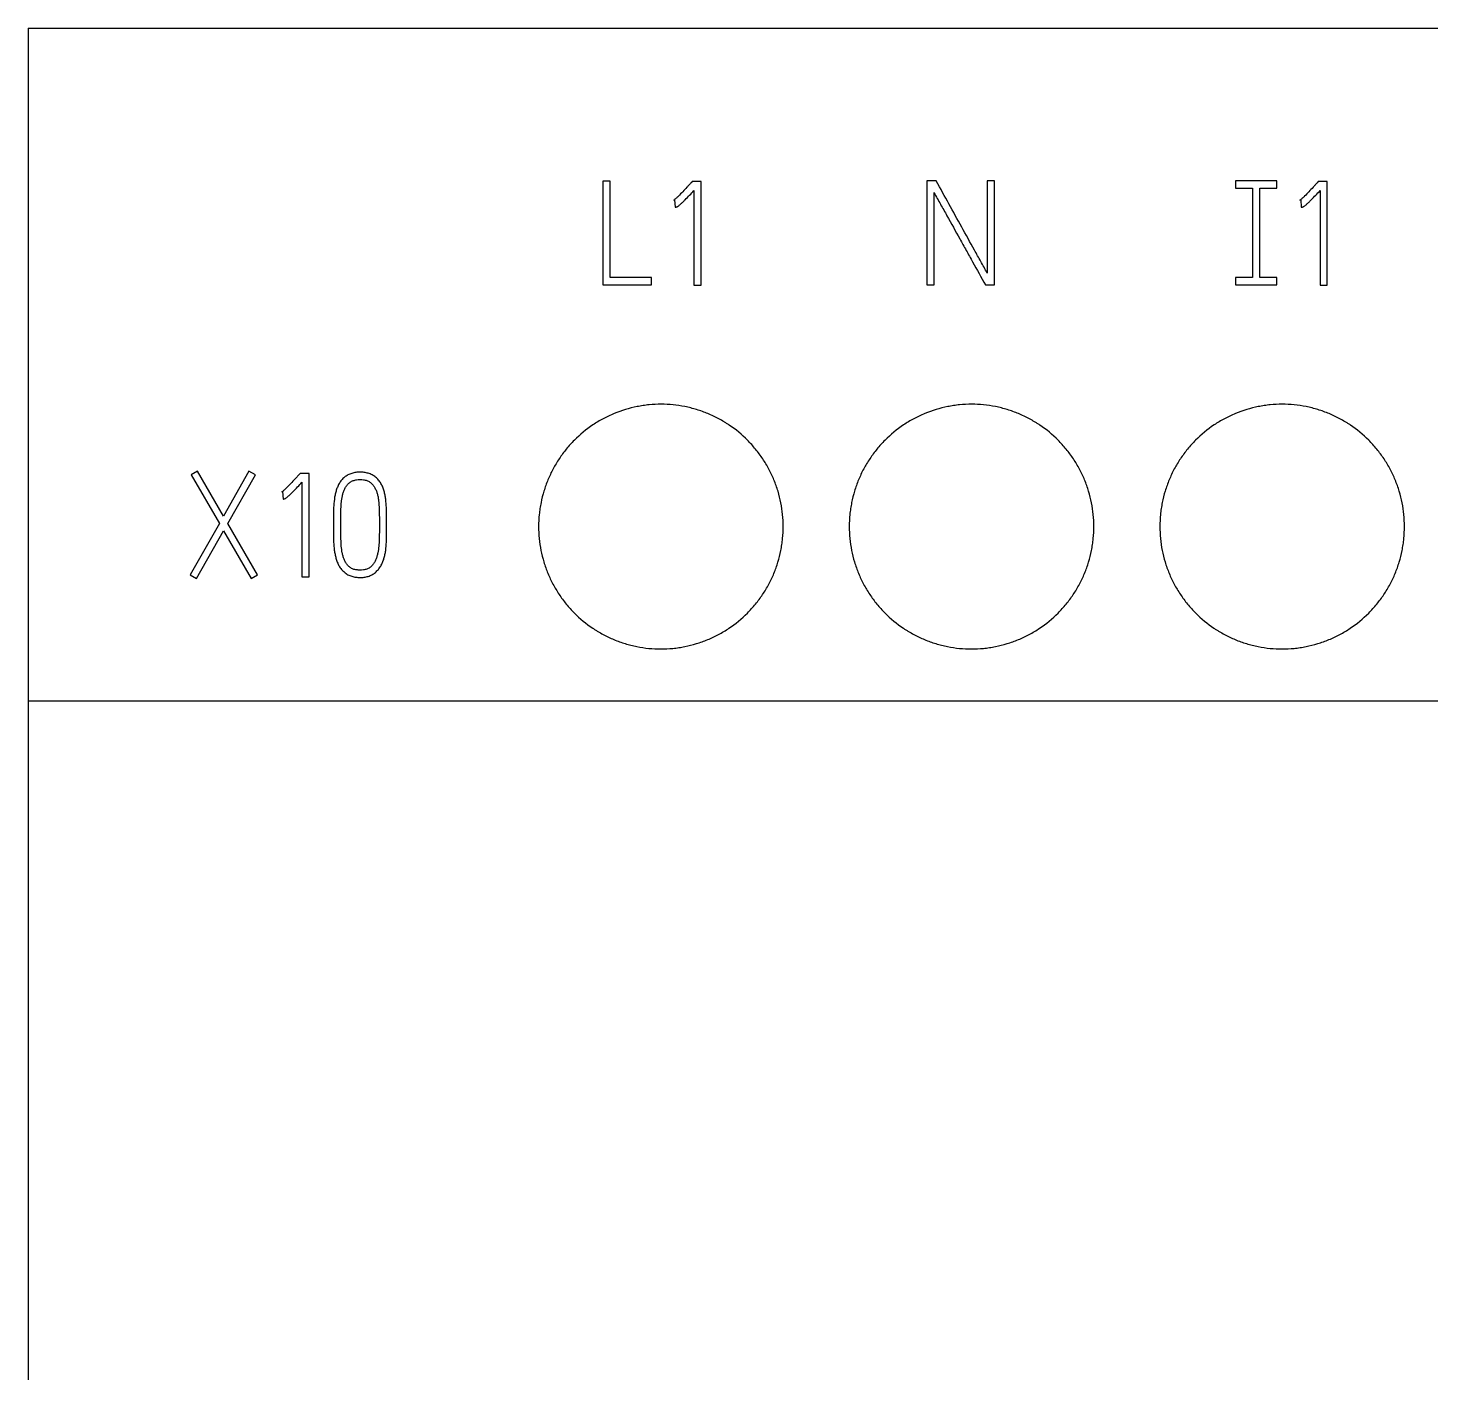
# Model space of a CAD drawing. Extents: x 0 to 420, y 0 to 297.
# Drawn here: x 86.23 to 109.18, y 214.12 to 236.1 of the extents above; entities that cross this region are included whole.
import ezdxf

# ---------------------------------------------------------------- set-up
doc = ezdxf.new("R2010")
doc.units = 0
doc.header["$LTSCALE"] = 23.1
doc.layers.add('10000_FRONT', color=7, linetype='CONTINUOUS')
doc.layers.add('10500_FRONT_LABELING', color=7, linetype='CONTINUOUS')

msp = doc.modelspace()

# ---------------------------------------------------------------- linework, layer by layer
at = {"layer": '10000_FRONT', "color": 7, "linetype": 'CONTINUOUS'}
for p, q in [((86.234, 236.105), (86.234, 146.105)), ((86.234, 236.105), (157.734, 236.105)), ((86.234, 225.105), (157.734, 225.105))]:
    msp.add_line(p, q, dxfattribs=at)
for points, knots in [([(98.584, 227.955), (98.584, 228.02), (98.581, 228.086), (98.568, 228.215), (98.559, 228.279), (98.534, 228.407), (98.518, 228.47), (98.49, 228.564), (98.479, 228.595), (98.457, 228.657), (98.446, 228.688), (98.408, 228.778), (98.352, 228.896), (98.286, 229.008), (98.232, 229.089), (98.213, 229.116), (98.174, 229.169), (98.154, 229.195), (98.091, 229.271), (98.047, 229.32), (97.909, 229.459), (97.809, 229.542), (97.686, 229.624), (97.672, 229.633), (97.644, 229.651), (97.63, 229.659), (97.588, 229.685), (97.559, 229.701), (97.472, 229.748), (97.413, 229.776), (97.293, 229.826), (97.231, 229.848), (97.137, 229.877), (97.106, 229.886), (97.042, 229.902), (97.009, 229.909), (96.912, 229.929), (96.782, 229.948), (96.652, 229.954), (96.521, 229.955), (96.455, 229.951), (96.357, 229.942), (96.324, 229.938), (96.259, 229.928), (96.097, 229.9), (95.94, 229.853), (95.789, 229.79), (95.759, 229.776), (95.714, 229.755), (95.699, 229.748), (95.669, 229.733), (95.596, 229.695), (95.526, 229.653), (95.363, 229.544), (95.262, 229.461), (95.146, 229.344), (95.123, 229.32), (95.079, 229.272), (95.058, 229.247), (94.996, 229.171), (94.957, 229.119), (94.885, 229.011), (94.851, 228.955), (94.805, 228.868), (94.79, 228.839), (94.762, 228.779), (94.749, 228.749), (94.711, 228.658), (94.668, 228.536), (94.636, 228.41), (94.617, 228.314), (94.611, 228.282), (94.601, 228.217), (94.597, 228.184), (94.588, 228.086), (94.584, 228.02), (94.584, 227.955)], [0, 0, 0, 0, 0.03125, 0.03125, 0.0625, 0.0625, 0.09375, 0.09375, 0.109375, 0.109375, 0.125, 0.125, 0.15625, 0.1875, 0.1875, 0.203125, 0.203125, 0.21875, 0.21875, 0.25, 0.25, 0.3125, 0.3125, 0.320312, 0.320312, 0.328125, 0.328125, 0.34375, 0.34375, 0.375, 0.375, 0.40625, 0.40625, 0.421875, 0.421875, 0.4375, 0.4375, 0.46875, 0.5, 0.5, 0.53125, 0.53125, 0.546875, 0.546875, 0.5625, 0.625, 0.625, 0.640625, 0.640625, 0.648438, 0.648438, 0.65625, 0.6875, 0.6875, 0.75, 0.75, 0.765625, 0.765625, 0.78125, 0.78125, 0.8125, 0.8125, 0.84375, 0.84375, 0.859375, 0.859375, 0.875, 0.875, 0.90625, 0.9375, 0.9375, 0.953125, 0.953125, 0.96875, 0.96875, 1, 1, 1, 1]), ([(103.664, 227.955), (103.664, 228.02), (103.661, 228.086), (103.648, 228.215), (103.639, 228.279), (103.614, 228.407), (103.598, 228.47), (103.57, 228.564), (103.559, 228.595), (103.537, 228.657), (103.526, 228.688), (103.488, 228.778), (103.432, 228.896), (103.366, 229.008), (103.312, 229.089), (103.293, 229.116), (103.254, 229.169), (103.234, 229.195), (103.171, 229.271), (103.127, 229.32), (102.989, 229.459), (102.889, 229.542), (102.766, 229.624), (102.752, 229.633), (102.724, 229.651), (102.71, 229.659), (102.668, 229.685), (102.639, 229.701), (102.552, 229.748), (102.493, 229.776), (102.373, 229.826), (102.311, 229.848), (102.217, 229.877), (102.186, 229.886), (102.122, 229.902), (102.089, 229.909), (101.992, 229.929), (101.862, 229.948), (101.732, 229.954), (101.601, 229.955), (101.535, 229.951), (101.437, 229.942), (101.404, 229.938), (101.339, 229.928), (101.177, 229.9), (101.02, 229.853), (100.869, 229.79), (100.839, 229.776), (100.794, 229.755), (100.779, 229.748), (100.749, 229.733), (100.676, 229.695), (100.606, 229.653), (100.443, 229.544), (100.342, 229.461), (100.226, 229.344), (100.203, 229.32), (100.159, 229.272), (100.138, 229.247), (100.076, 229.171), (100.037, 229.119), (99.965, 229.011), (99.931, 228.955), (99.885, 228.868), (99.87, 228.839), (99.842, 228.779), (99.829, 228.749), (99.791, 228.658), (99.748, 228.536), (99.716, 228.41), (99.697, 228.314), (99.691, 228.282), (99.681, 228.217), (99.677, 228.184), (99.668, 228.086), (99.664, 228.02), (99.664, 227.955)], [0, 0, 0, 0, 0.03125, 0.03125, 0.0625, 0.0625, 0.09375, 0.09375, 0.109375, 0.109375, 0.125, 0.125, 0.15625, 0.1875, 0.1875, 0.203125, 0.203125, 0.21875, 0.21875, 0.25, 0.25, 0.3125, 0.3125, 0.320312, 0.320312, 0.328125, 0.328125, 0.34375, 0.34375, 0.375, 0.375, 0.40625, 0.40625, 0.421875, 0.421875, 0.4375, 0.4375, 0.46875, 0.5, 0.5, 0.53125, 0.53125, 0.546875, 0.546875, 0.5625, 0.625, 0.625, 0.640625, 0.640625, 0.648438, 0.648438, 0.65625, 0.6875, 0.6875, 0.75, 0.75, 0.765625, 0.765625, 0.78125, 0.78125, 0.8125, 0.8125, 0.84375, 0.84375, 0.859375, 0.859375, 0.875, 0.875, 0.90625, 0.9375, 0.9375, 0.953125, 0.953125, 0.96875, 0.96875, 1, 1, 1, 1]), ([(108.744, 227.955), (108.744, 228.02), (108.741, 228.086), (108.728, 228.215), (108.719, 228.279), (108.694, 228.407), (108.678, 228.47), (108.65, 228.564), (108.639, 228.595), (108.617, 228.657), (108.606, 228.688), (108.568, 228.778), (108.512, 228.896), (108.446, 229.008), (108.392, 229.089), (108.373, 229.116), (108.334, 229.169), (108.314, 229.195), (108.251, 229.271), (108.207, 229.32), (108.069, 229.459), (107.969, 229.542), (107.846, 229.624), (107.832, 229.633), (107.804, 229.651), (107.79, 229.659), (107.748, 229.685), (107.719, 229.701), (107.632, 229.748), (107.573, 229.776), (107.453, 229.826), (107.391, 229.848), (107.297, 229.877), (107.266, 229.886), (107.202, 229.902), (107.169, 229.909), (107.072, 229.929), (106.942, 229.948), (106.812, 229.954), (106.681, 229.955), (106.615, 229.951), (106.517, 229.942), (106.484, 229.938), (106.419, 229.928), (106.257, 229.9), (106.1, 229.853), (105.949, 229.79), (105.919, 229.776), (105.874, 229.755), (105.859, 229.748), (105.829, 229.733), (105.756, 229.695), (105.686, 229.653), (105.523, 229.544), (105.422, 229.461), (105.306, 229.344), (105.283, 229.32), (105.239, 229.272), (105.218, 229.247), (105.156, 229.171), (105.117, 229.119), (105.045, 229.011), (105.011, 228.955), (104.965, 228.868), (104.95, 228.839), (104.922, 228.779), (104.909, 228.749), (104.871, 228.658), (104.828, 228.536), (104.796, 228.41), (104.777, 228.314), (104.771, 228.282), (104.761, 228.217), (104.757, 228.184), (104.748, 228.086), (104.744, 228.02), (104.744, 227.955)], [0, 0, 0, 0, 0.03125, 0.03125, 0.0625, 0.0625, 0.09375, 0.09375, 0.109375, 0.109375, 0.125, 0.125, 0.15625, 0.1875, 0.1875, 0.203125, 0.203125, 0.21875, 0.21875, 0.25, 0.25, 0.3125, 0.3125, 0.320312, 0.320312, 0.328125, 0.328125, 0.34375, 0.34375, 0.375, 0.375, 0.40625, 0.40625, 0.421875, 0.421875, 0.4375, 0.4375, 0.46875, 0.5, 0.5, 0.53125, 0.53125, 0.546875, 0.546875, 0.5625, 0.625, 0.625, 0.640625, 0.640625, 0.648438, 0.648438, 0.65625, 0.6875, 0.6875, 0.75, 0.75, 0.765625, 0.765625, 0.78125, 0.78125, 0.8125, 0.8125, 0.84375, 0.84375, 0.859375, 0.859375, 0.875, 0.875, 0.90625, 0.9375, 0.9375, 0.953125, 0.953125, 0.96875, 0.96875, 1, 1, 1, 1]), ([(94.584, 227.955), (94.584, 227.889), (94.588, 227.823), (94.6, 227.694), (94.61, 227.63), (94.635, 227.502), (94.651, 227.439), (94.679, 227.345), (94.689, 227.314), (94.712, 227.252), (94.723, 227.221), (94.761, 227.131), (94.816, 227.013), (94.883, 226.901), (94.937, 226.82), (94.956, 226.793), (94.995, 226.74), (95.015, 226.714), (95.078, 226.638), (95.122, 226.589), (95.26, 226.45), (95.36, 226.367), (95.483, 226.285), (95.497, 226.276), (95.525, 226.258), (95.539, 226.25), (95.581, 226.224), (95.61, 226.208), (95.697, 226.161), (95.756, 226.133), (95.876, 226.083), (95.938, 226.061), (96.032, 226.032), (96.063, 226.023), (96.127, 226.007), (96.16, 226), (96.257, 225.98), (96.387, 225.961), (96.517, 225.955), (96.648, 225.954), (96.713, 225.958), (96.812, 225.967), (96.845, 225.971), (96.91, 225.981), (96.943, 225.987), (97.039, 226.006), (97.103, 226.022), (97.228, 226.06), (97.289, 226.082), (97.38, 226.119), (97.41, 226.133), (97.455, 226.154), (97.47, 226.161), (97.499, 226.176), (97.572, 226.214), (97.643, 226.256), (97.805, 226.365), (97.906, 226.448), (98.023, 226.565), (98.046, 226.589), (98.09, 226.637), (98.111, 226.662), (98.173, 226.738), (98.212, 226.79), (98.284, 226.898), (98.318, 226.954), (98.364, 227.041), (98.379, 227.07), (98.407, 227.13), (98.42, 227.16), (98.458, 227.251), (98.501, 227.373), (98.533, 227.499), (98.552, 227.595), (98.558, 227.627), (98.567, 227.692), (98.572, 227.725), (98.581, 227.823), (98.584, 227.889), (98.584, 227.955)], [0, 0, 0, 0, 0.03125, 0.03125, 0.0625, 0.0625, 0.09375, 0.09375, 0.109375, 0.109375, 0.125, 0.125, 0.15625, 0.1875, 0.1875, 0.203125, 0.203125, 0.21875, 0.21875, 0.25, 0.25, 0.3125, 0.3125, 0.320312, 0.320312, 0.328125, 0.328125, 0.34375, 0.34375, 0.375, 0.375, 0.40625, 0.40625, 0.421875, 0.421875, 0.4375, 0.4375, 0.46875, 0.5, 0.5, 0.53125, 0.53125, 0.546875, 0.546875, 0.5625, 0.5625, 0.59375, 0.59375, 0.625, 0.625, 0.640625, 0.640625, 0.648438, 0.648438, 0.65625, 0.6875, 0.6875, 0.75, 0.75, 0.765625, 0.765625, 0.78125, 0.78125, 0.8125, 0.8125, 0.84375, 0.84375, 0.859375, 0.859375, 0.875, 0.875, 0.90625, 0.9375, 0.9375, 0.953125, 0.953125, 0.96875, 0.96875, 1, 1, 1, 1]), ([(99.664, 227.955), (99.664, 227.889), (99.668, 227.823), (99.68, 227.694), (99.69, 227.63), (99.715, 227.502), (99.731, 227.439), (99.759, 227.345), (99.769, 227.314), (99.792, 227.252), (99.803, 227.221), (99.841, 227.131), (99.896, 227.013), (99.963, 226.901), (100.017, 226.82), (100.036, 226.793), (100.075, 226.74), (100.095, 226.714), (100.158, 226.638), (100.202, 226.589), (100.34, 226.45), (100.44, 226.367), (100.563, 226.285), (100.577, 226.276), (100.605, 226.258), (100.619, 226.25), (100.661, 226.224), (100.69, 226.208), (100.777, 226.161), (100.836, 226.133), (100.956, 226.083), (101.018, 226.061), (101.112, 226.032), (101.143, 226.023), (101.207, 226.007), (101.24, 226), (101.337, 225.98), (101.467, 225.961), (101.597, 225.955), (101.728, 225.954), (101.793, 225.958), (101.892, 225.967), (101.925, 225.971), (101.99, 225.981), (102.023, 225.987), (102.119, 226.006), (102.183, 226.022), (102.308, 226.06), (102.369, 226.082), (102.46, 226.119), (102.49, 226.133), (102.535, 226.154), (102.55, 226.161), (102.579, 226.176), (102.652, 226.214), (102.723, 226.256), (102.885, 226.365), (102.986, 226.448), (103.103, 226.565), (103.126, 226.589), (103.17, 226.637), (103.191, 226.662), (103.253, 226.738), (103.292, 226.79), (103.364, 226.898), (103.398, 226.954), (103.444, 227.041), (103.459, 227.07), (103.487, 227.13), (103.5, 227.16), (103.538, 227.251), (103.581, 227.373), (103.613, 227.499), (103.632, 227.595), (103.638, 227.627), (103.647, 227.692), (103.652, 227.725), (103.661, 227.823), (103.664, 227.889), (103.664, 227.955)], [0, 0, 0, 0, 0.03125, 0.03125, 0.0625, 0.0625, 0.09375, 0.09375, 0.109375, 0.109375, 0.125, 0.125, 0.15625, 0.1875, 0.1875, 0.203125, 0.203125, 0.21875, 0.21875, 0.25, 0.25, 0.3125, 0.3125, 0.320312, 0.320312, 0.328125, 0.328125, 0.34375, 0.34375, 0.375, 0.375, 0.40625, 0.40625, 0.421875, 0.421875, 0.4375, 0.4375, 0.46875, 0.5, 0.5, 0.53125, 0.53125, 0.546875, 0.546875, 0.5625, 0.5625, 0.59375, 0.59375, 0.625, 0.625, 0.640625, 0.640625, 0.648438, 0.648438, 0.65625, 0.6875, 0.6875, 0.75, 0.75, 0.765625, 0.765625, 0.78125, 0.78125, 0.8125, 0.8125, 0.84375, 0.84375, 0.859375, 0.859375, 0.875, 0.875, 0.90625, 0.9375, 0.9375, 0.953125, 0.953125, 0.96875, 0.96875, 1, 1, 1, 1]), ([(104.744, 227.955), (104.744, 227.889), (104.748, 227.823), (104.76, 227.694), (104.77, 227.63), (104.795, 227.502), (104.811, 227.439), (104.839, 227.345), (104.849, 227.314), (104.872, 227.252), (104.883, 227.221), (104.921, 227.131), (104.976, 227.013), (105.043, 226.901), (105.097, 226.82), (105.116, 226.793), (105.155, 226.74), (105.175, 226.714), (105.238, 226.638), (105.282, 226.589), (105.42, 226.45), (105.52, 226.367), (105.643, 226.285), (105.657, 226.276), (105.685, 226.258), (105.699, 226.25), (105.741, 226.224), (105.77, 226.208), (105.857, 226.161), (105.916, 226.133), (106.036, 226.083), (106.098, 226.061), (106.192, 226.032), (106.223, 226.023), (106.287, 226.007), (106.32, 226), (106.417, 225.98), (106.547, 225.961), (106.677, 225.955), (106.808, 225.954), (106.873, 225.958), (106.972, 225.967), (107.005, 225.971), (107.07, 225.981), (107.103, 225.987), (107.199, 226.006), (107.263, 226.022), (107.388, 226.06), (107.449, 226.082), (107.54, 226.119), (107.57, 226.133), (107.615, 226.154), (107.63, 226.161), (107.659, 226.176), (107.732, 226.214), (107.803, 226.256), (107.965, 226.365), (108.066, 226.448), (108.183, 226.565), (108.206, 226.589), (108.25, 226.637), (108.271, 226.662), (108.333, 226.738), (108.372, 226.79), (108.444, 226.898), (108.478, 226.954), (108.524, 227.041), (108.539, 227.07), (108.567, 227.13), (108.58, 227.16), (108.618, 227.251), (108.661, 227.373), (108.693, 227.499), (108.712, 227.595), (108.718, 227.627), (108.727, 227.692), (108.732, 227.725), (108.741, 227.823), (108.744, 227.889), (108.744, 227.955)], [0, 0, 0, 0, 0.03125, 0.03125, 0.0625, 0.0625, 0.09375, 0.09375, 0.109375, 0.109375, 0.125, 0.125, 0.15625, 0.1875, 0.1875, 0.203125, 0.203125, 0.21875, 0.21875, 0.25, 0.25, 0.3125, 0.3125, 0.320312, 0.320312, 0.328125, 0.328125, 0.34375, 0.34375, 0.375, 0.375, 0.40625, 0.40625, 0.421875, 0.421875, 0.4375, 0.4375, 0.46875, 0.5, 0.5, 0.53125, 0.53125, 0.546875, 0.546875, 0.5625, 0.5625, 0.59375, 0.59375, 0.625, 0.625, 0.640625, 0.640625, 0.648438, 0.648438, 0.65625, 0.6875, 0.6875, 0.75, 0.75, 0.765625, 0.765625, 0.78125, 0.78125, 0.8125, 0.8125, 0.84375, 0.84375, 0.859375, 0.859375, 0.875, 0.875, 0.90625, 0.9375, 0.9375, 0.953125, 0.953125, 0.96875, 0.96875, 1, 1, 1, 1])]:
    msp.add_open_spline(points, degree=3, knots=knots, dxfattribs=at)
at = {"layer": '10500_FRONT_LABELING', "color": 7, "linetype": 'CONTINUOUS'}
for p, q in [((95.634, 233.602), (95.634, 231.905)), ((95.755, 233.602), (95.634, 233.602)), ((95.755, 232.025), (95.755, 233.602)), ((97.094, 233.595), (97.077, 233.576)), ((97.243, 233.595), (97.094, 233.595)), ((97.243, 231.902), (97.243, 233.595)), ((100.934, 233.605), (100.934, 231.905)), ((101.088, 233.605), (100.934, 233.605)), ((101.92, 233.605), (101.92, 232.1)), ((102.04, 233.605), (101.92, 233.605)), ((102.04, 231.905), (102.04, 233.605)), ((105.979, 233.605), (105.979, 233.485)), ((106.659, 233.605), (105.979, 233.605)), ((106.659, 233.485), (106.659, 233.605)), ((107.334, 233.595), (107.317, 233.576)), ((107.482, 233.595), (107.334, 233.595)), ((107.482, 231.902), (107.482, 233.595)), ((97.125, 233.449), (97.125, 231.902)), ((101.052, 231.905), (101.052, 233.414)), ((105.979, 233.485), (106.259, 233.485)), ((106.259, 233.485), (106.259, 232.025)), ((106.379, 232.025), (106.379, 233.485)), ((106.379, 233.485), (106.659, 233.485)), ((107.365, 233.449), (107.365, 231.902)), ((96.795, 233.291), (96.809, 233.296)), ((96.809, 233.296), (96.816, 233.175)), ((107.034, 233.291), (107.049, 233.296)), ((107.049, 233.296), (107.056, 233.175)), ((96.429, 232.025), (95.755, 232.025)), ((96.429, 231.905), (96.429, 232.025)), ((105.979, 232.025), (105.979, 231.905)), ((106.259, 232.025), (105.979, 232.025)), ((106.659, 232.025), (106.379, 232.025)), ((106.659, 231.905), (106.659, 232.025)), ((95.634, 231.905), (96.429, 231.905)), ((97.125, 231.902), (97.243, 231.902)), ((100.934, 231.905), (101.052, 231.905)), ((101.892, 231.905), (102.04, 231.905)), ((105.979, 231.905), (106.659, 231.905)), ((107.365, 231.902), (107.482, 231.902)), ((89.005, 228.86), (88.903, 228.802)), ((88.903, 228.802), (89.363, 228.007)), ((89.429, 228.125), (89.005, 228.86)), ((89.846, 228.86), (89.429, 228.125)), ((89.5, 228.005), (89.953, 228.802)), ((89.953, 228.802), (89.846, 228.86)), ((90.683, 228.825), (90.667, 228.806)), ((90.832, 228.825), (90.683, 228.825)), ((90.832, 227.132), (90.832, 228.825)), ((90.384, 228.521), (90.398, 228.526)), ((90.398, 228.526), (90.405, 228.405)), ((90.714, 228.679), (90.714, 227.132)), ((89.363, 228.007), (88.884, 227.165)), ((88.988, 227.106), (89.431, 227.887)), ((89.431, 227.887), (89.884, 227.106)), ((89.988, 227.165), (89.5, 228.005)), ((91.228, 227.995), (91.228, 227.969)), ((91.348, 227.969), (91.348, 227.995)), ((91.98, 227.995), (91.98, 227.969)), ((92.098, 227.969), (92.098, 227.995)), ((88.884, 227.165), (88.988, 227.106)), ((89.884, 227.106), (89.988, 227.165)), ((90.714, 227.132), (90.832, 227.132))]:
    msp.add_line(p, q, dxfattribs=at)
for points, knots in [([(97.077, 233.576), (97.066, 233.564), (97.055, 233.551), (97.032, 233.527), (97.021, 233.514), (96.987, 233.477), (96.964, 233.453), (96.918, 233.404), (96.895, 233.38), (96.859, 233.345), (96.846, 233.333), (96.828, 233.317), (96.821, 233.311), (96.808, 233.301), (96.802, 233.296), (96.795, 233.291)], [0, 0, 0, 0, 0.125, 0.125, 0.25, 0.25, 0.5, 0.5, 0.75, 0.75, 0.875, 0.875, 0.9375, 0.9375, 1, 1, 1, 1]), ([(101.92, 232.1), (101.903, 232.132), (101.886, 232.163), (101.851, 232.226), (101.834, 232.257), (101.781, 232.351), (101.746, 232.413), (101.642, 232.601), (101.572, 232.727), (101.434, 232.977), (101.364, 233.103), (101.226, 233.354), (101.157, 233.479), (101.088, 233.605)], [0, 0, 0, 0, 0.0625, 0.0625, 0.125, 0.125, 0.25, 0.25, 0.5, 0.5, 0.75, 0.75, 1, 1, 1, 1]), ([(107.317, 233.576), (107.306, 233.564), (107.295, 233.551), (107.272, 233.527), (107.261, 233.514), (107.227, 233.477), (107.204, 233.453), (107.158, 233.404), (107.135, 233.38), (107.099, 233.345), (107.086, 233.333), (107.067, 233.317), (107.061, 233.311), (107.048, 233.301), (107.042, 233.296), (107.034, 233.291)], [0, 0, 0, 0, 0.125, 0.125, 0.25, 0.25, 0.5, 0.5, 0.75, 0.75, 0.875, 0.875, 0.9375, 0.9375, 1, 1, 1, 1]), ([(96.816, 233.175), (96.82, 233.175), (96.825, 233.176), (96.833, 233.178), (96.837, 233.179), (96.846, 233.182), (96.85, 233.184), (96.857, 233.188), (96.861, 233.191), (96.872, 233.198), (96.878, 233.204), (96.892, 233.214), (96.899, 233.22), (96.918, 233.237), (96.931, 233.249), (96.956, 233.273), (96.968, 233.286), (97.005, 233.323), (97.029, 233.348), (97.077, 233.398), (97.101, 233.423), (97.125, 233.449)], [0, 0, 0, 0, 0.03125, 0.03125, 0.0625, 0.0625, 0.09375, 0.09375, 0.125, 0.125, 0.1875, 0.1875, 0.25, 0.25, 0.375, 0.375, 0.5, 0.5, 0.75, 0.75, 1, 1, 1, 1]), ([(101.052, 233.414), (101.069, 233.381), (101.086, 233.35), (101.121, 233.287), (101.139, 233.256), (101.192, 233.162), (101.227, 233.099), (101.332, 232.911), (101.401, 232.784), (101.489, 232.628), (101.507, 232.596), (101.542, 232.533), (101.56, 232.502), (101.612, 232.408), (101.647, 232.345), (101.752, 232.156), (101.822, 232.03), (101.892, 231.905)], [0, 0, 0, 0, 0.0625, 0.0625, 0.125, 0.125, 0.25, 0.25, 0.5, 0.5, 0.5625, 0.5625, 0.625, 0.625, 0.75, 0.75, 1, 1, 1, 1]), ([(107.056, 233.175), (107.06, 233.175), (107.064, 233.176), (107.073, 233.178), (107.077, 233.179), (107.086, 233.182), (107.09, 233.184), (107.097, 233.188), (107.101, 233.191), (107.111, 233.198), (107.118, 233.204), (107.132, 233.214), (107.139, 233.22), (107.158, 233.237), (107.171, 233.249), (107.196, 233.273), (107.208, 233.286), (107.245, 233.323), (107.269, 233.348), (107.317, 233.398), (107.341, 233.423), (107.365, 233.449)], [0, 0, 0, 0, 0.03125, 0.03125, 0.0625, 0.0625, 0.09375, 0.09375, 0.125, 0.125, 0.1875, 0.1875, 0.25, 0.25, 0.375, 0.375, 0.5, 0.5, 0.75, 0.75, 1, 1, 1, 1]), ([(90.667, 228.806), (90.656, 228.794), (90.645, 228.781), (90.622, 228.757), (90.611, 228.744), (90.577, 228.707), (90.554, 228.683), (90.508, 228.634), (90.484, 228.61), (90.448, 228.575), (90.436, 228.563), (90.417, 228.547), (90.411, 228.541), (90.398, 228.531), (90.391, 228.526), (90.384, 228.521)], [0, 0, 0, 0, 0.125, 0.125, 0.25, 0.25, 0.5, 0.5, 0.75, 0.75, 0.875, 0.875, 0.9375, 0.9375, 1, 1, 1, 1]), ([(92.098, 227.995), (92.098, 228.04), (92.098, 228.086), (92.097, 228.176), (92.096, 228.221), (92.093, 228.311), (92.089, 228.356), (92.081, 228.424), (92.077, 228.446), (92.069, 228.491), (92.063, 228.513), (92.054, 228.545), (92.051, 228.556), (92.043, 228.577), (92.04, 228.588), (92.027, 228.62), (92.017, 228.64), (91.994, 228.679), (91.981, 228.697), (91.959, 228.723), (91.951, 228.732), (91.935, 228.748), (91.918, 228.763), (91.9, 228.776), (91.881, 228.789), (91.871, 228.795), (91.841, 228.811), (91.82, 228.819), (91.787, 228.829), (91.776, 228.832), (91.754, 228.836), (91.743, 228.838), (91.709, 228.843), (91.686, 228.844), (91.641, 228.844), (91.618, 228.843), (91.584, 228.838), (91.573, 228.836), (91.551, 228.831), (91.529, 228.826), (91.507, 228.818), (91.486, 228.81), (91.476, 228.805), (91.446, 228.788), (91.427, 228.776), (91.401, 228.754), (91.392, 228.747), (91.376, 228.73), (91.369, 228.722), (91.347, 228.696), (91.334, 228.677), (91.316, 228.648), (91.311, 228.638), (91.301, 228.617), (91.297, 228.607), (91.284, 228.575), (91.277, 228.554), (91.265, 228.511), (91.259, 228.489), (91.25, 228.445), (91.247, 228.423), (91.237, 228.355), (91.234, 228.31), (91.231, 228.243), (91.23, 228.22), (91.229, 228.175), (91.229, 228.153), (91.228, 228.085), (91.228, 228.04), (91.228, 227.995)], [0, 0, 0, 0, 0.0625, 0.0625, 0.125, 0.125, 0.1875, 0.1875, 0.21875, 0.21875, 0.25, 0.25, 0.265625, 0.265625, 0.28125, 0.28125, 0.3125, 0.3125, 0.34375, 0.34375, 0.359375, 0.359375, 0.375, 0.390625, 0.390625, 0.40625, 0.40625, 0.4375, 0.4375, 0.453125, 0.453125, 0.46875, 0.46875, 0.5, 0.5, 0.53125, 0.53125, 0.546875, 0.546875, 0.5625, 0.578125, 0.578125, 0.59375, 0.59375, 0.625, 0.625, 0.640625, 0.640625, 0.65625, 0.65625, 0.6875, 0.6875, 0.703125, 0.703125, 0.71875, 0.71875, 0.75, 0.75, 0.78125, 0.78125, 0.8125, 0.8125, 0.875, 0.875, 0.90625, 0.90625, 0.9375, 0.9375, 1, 1, 1, 1]), ([(90.405, 228.405), (90.41, 228.405), (90.414, 228.406), (90.423, 228.408), (90.427, 228.409), (90.435, 228.412), (90.439, 228.414), (90.447, 228.418), (90.45, 228.421), (90.461, 228.428), (90.468, 228.434), (90.482, 228.444), (90.488, 228.45), (90.508, 228.467), (90.52, 228.479), (90.545, 228.503), (90.558, 228.516), (90.595, 228.553), (90.619, 228.578), (90.667, 228.628), (90.69, 228.653), (90.714, 228.679)], [0, 0, 0, 0, 0.03125, 0.03125, 0.0625, 0.0625, 0.09375, 0.09375, 0.125, 0.125, 0.1875, 0.1875, 0.25, 0.25, 0.375, 0.375, 0.5, 0.5, 0.75, 0.75, 1, 1, 1, 1]), ([(91.348, 227.995), (91.348, 228.032), (91.349, 228.07), (91.349, 228.144), (91.35, 228.181), (91.352, 228.237), (91.352, 228.256), (91.354, 228.293), (91.356, 228.312), (91.359, 228.349), (91.361, 228.367), (91.365, 228.404), (91.368, 228.423), (91.375, 228.459), (91.379, 228.478), (91.389, 228.513), (91.395, 228.531), (91.405, 228.557), (91.409, 228.566), (91.417, 228.583), (91.422, 228.591), (91.431, 228.607), (91.437, 228.614), (91.448, 228.63), (91.454, 228.637), (91.473, 228.658), (91.487, 228.67), (91.509, 228.686), (91.518, 228.691), (91.534, 228.7), (91.543, 228.703), (91.561, 228.71), (91.57, 228.712), (91.588, 228.717), (91.598, 228.718), (91.626, 228.723), (91.645, 228.724), (91.682, 228.724), (91.701, 228.723), (91.729, 228.719), (91.738, 228.717), (91.757, 228.713), (91.775, 228.707), (91.792, 228.7), (91.809, 228.692), (91.817, 228.687), (91.841, 228.671), (91.855, 228.659), (91.874, 228.638), (91.879, 228.63), (91.89, 228.615), (91.896, 228.607), (91.91, 228.583), (91.918, 228.566), (91.929, 228.54), (91.933, 228.531), (91.939, 228.514), (91.947, 228.487), (91.954, 228.46), (91.961, 228.423), (91.963, 228.405), (91.968, 228.368), (91.97, 228.349), (91.973, 228.312), (91.974, 228.294), (91.976, 228.256), (91.977, 228.238), (91.979, 228.182), (91.979, 228.144), (91.98, 228.07), (91.98, 228.032), (91.98, 227.995)], [0, 0, 0, 0, 0.0625, 0.0625, 0.125, 0.125, 0.15625, 0.15625, 0.1875, 0.1875, 0.21875, 0.21875, 0.25, 0.25, 0.28125, 0.28125, 0.3125, 0.3125, 0.328125, 0.328125, 0.34375, 0.34375, 0.359375, 0.359375, 0.375, 0.375, 0.40625, 0.40625, 0.421875, 0.421875, 0.4375, 0.4375, 0.453125, 0.453125, 0.46875, 0.46875, 0.5, 0.5, 0.53125, 0.53125, 0.546875, 0.546875, 0.5625, 0.578125, 0.578125, 0.59375, 0.59375, 0.625, 0.625, 0.640625, 0.640625, 0.65625, 0.65625, 0.6875, 0.6875, 0.703125, 0.703125, 0.71875, 0.75, 0.75, 0.78125, 0.78125, 0.8125, 0.8125, 0.84375, 0.84375, 0.875, 0.875, 0.9375, 0.9375, 1, 1, 1, 1]), ([(91.228, 227.969), (91.228, 227.925), (91.228, 227.88), (91.229, 227.813), (91.229, 227.791), (91.23, 227.746), (91.231, 227.724), (91.234, 227.657), (91.237, 227.613), (91.246, 227.546), (91.25, 227.524), (91.259, 227.48), (91.264, 227.458), (91.276, 227.415), (91.283, 227.393), (91.3, 227.351), (91.31, 227.331), (91.327, 227.301), (91.333, 227.292), (91.347, 227.273), (91.353, 227.264), (91.368, 227.247), (91.376, 227.239), (91.392, 227.223), (91.4, 227.215), (91.417, 227.201), (91.426, 227.193), (91.445, 227.18), (91.455, 227.174), (91.484, 227.158), (91.505, 227.149), (91.549, 227.135), (91.571, 227.131), (91.616, 227.124), (91.639, 227.123), (91.673, 227.123), (91.685, 227.123), (91.707, 227.124), (91.719, 227.125), (91.752, 227.13), (91.774, 227.134), (91.807, 227.144), (91.818, 227.148), (91.839, 227.157), (91.849, 227.162), (91.879, 227.178), (91.898, 227.191), (91.924, 227.213), (91.932, 227.221), (91.948, 227.237), (91.956, 227.245), (91.977, 227.271), (91.991, 227.289), (92.008, 227.319), (92.014, 227.329), (92.024, 227.349), (92.028, 227.359), (92.041, 227.391), (92.049, 227.412), (92.061, 227.455), (92.067, 227.477), (92.076, 227.521), (92.08, 227.543), (92.089, 227.61), (92.093, 227.655), (92.095, 227.722), (92.096, 227.745), (92.097, 227.79), (92.097, 227.812), (92.098, 227.879), (92.098, 227.924), (92.098, 227.969)], [0, 0, 0, 0, 0.0625, 0.0625, 0.09375, 0.09375, 0.125, 0.125, 0.1875, 0.1875, 0.21875, 0.21875, 0.25, 0.25, 0.28125, 0.28125, 0.3125, 0.3125, 0.328125, 0.328125, 0.34375, 0.34375, 0.359375, 0.359375, 0.375, 0.375, 0.390625, 0.390625, 0.40625, 0.40625, 0.4375, 0.4375, 0.46875, 0.46875, 0.5, 0.5, 0.515625, 0.515625, 0.53125, 0.53125, 0.5625, 0.5625, 0.578125, 0.578125, 0.59375, 0.59375, 0.625, 0.625, 0.640625, 0.640625, 0.65625, 0.65625, 0.6875, 0.6875, 0.703125, 0.703125, 0.71875, 0.71875, 0.75, 0.75, 0.78125, 0.78125, 0.8125, 0.8125, 0.875, 0.875, 0.90625, 0.90625, 0.9375, 0.9375, 1, 1, 1, 1]), ([(91.98, 227.969), (91.98, 227.932), (91.98, 227.895), (91.979, 227.82), (91.979, 227.783), (91.977, 227.728), (91.976, 227.709), (91.974, 227.672), (91.972, 227.653), (91.967, 227.598), (91.962, 227.561), (91.951, 227.506), (91.946, 227.488), (91.936, 227.452), (91.93, 227.434), (91.916, 227.4), (91.908, 227.383), (91.894, 227.359), (91.888, 227.351), (91.877, 227.336), (91.871, 227.329), (91.859, 227.315), (91.853, 227.308), (91.838, 227.296), (91.831, 227.29), (91.808, 227.274), (91.791, 227.266), (91.764, 227.256), (91.755, 227.254), (91.737, 227.25), (91.709, 227.245), (91.681, 227.243), (91.653, 227.243), (91.643, 227.243), (91.625, 227.245), (91.615, 227.246), (91.588, 227.25), (91.569, 227.254), (91.543, 227.263), (91.534, 227.267), (91.517, 227.276), (91.501, 227.285), (91.486, 227.297), (91.472, 227.31), (91.466, 227.316), (91.454, 227.331), (91.448, 227.338), (91.437, 227.353), (91.432, 227.361), (91.422, 227.377), (91.418, 227.386), (91.41, 227.402), (91.407, 227.411), (91.397, 227.437), (91.391, 227.455), (91.381, 227.491), (91.377, 227.509), (91.366, 227.564), (91.361, 227.6), (91.356, 227.656), (91.355, 227.674), (91.353, 227.711), (91.352, 227.729), (91.35, 227.784), (91.349, 227.821), (91.349, 227.895), (91.348, 227.932), (91.348, 227.969)], [0, 0, 0, 0, 0.0625, 0.0625, 0.125, 0.125, 0.15625, 0.15625, 0.1875, 0.1875, 0.25, 0.25, 0.28125, 0.28125, 0.3125, 0.3125, 0.34375, 0.34375, 0.359375, 0.359375, 0.375, 0.375, 0.390625, 0.390625, 0.40625, 0.40625, 0.4375, 0.4375, 0.453125, 0.453125, 0.46875, 0.5, 0.5, 0.515625, 0.515625, 0.53125, 0.53125, 0.5625, 0.5625, 0.578125, 0.578125, 0.59375, 0.609375, 0.609375, 0.625, 0.625, 0.640625, 0.640625, 0.65625, 0.65625, 0.671875, 0.671875, 0.6875, 0.6875, 0.71875, 0.71875, 0.75, 0.75, 0.8125, 0.8125, 0.84375, 0.84375, 0.875, 0.875, 0.9375, 0.9375, 1, 1, 1, 1])]:
    msp.add_open_spline(points, degree=3, knots=knots, dxfattribs=at)

doc.saveas('drawing.dxf')
